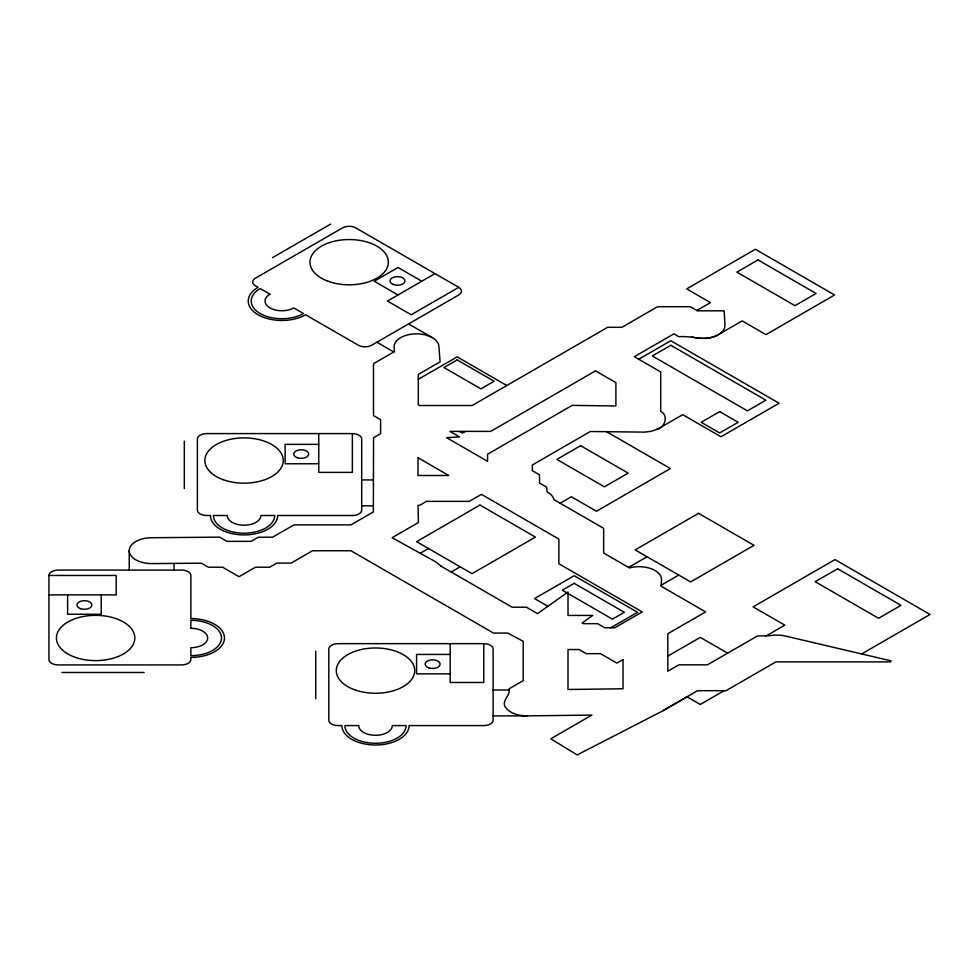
<?xml version="1.0" encoding="UTF-8"?>
<svg xmlns="http://www.w3.org/2000/svg" width="979" height="979" viewBox="0 0 979 979"><rect width="100%" height="100%" fill="white"/><g stroke="black" fill="none" stroke-linecap="round" stroke-linejoin="round"><path stroke-width="1.47" d="M272.59 257.599L330.682 224.069M434.982 273.606L387.451 301.055L411.217 314.773L458.747 287.337A9.337 5.385 0 0 1 458.747 294.96L371.604 345.269A9.337 5.385 0 0 1 358.412 345.269L305.595 314.773A33.604 19.409 0 0 1 258.064 314.773A33.604 19.409 0 0 1 258.064 287.337L255.421 285.807A9.337 5.385 0 0 1 255.421 278.183L342.564 227.874A9.337 5.385 0 0 1 355.769 227.874L458.747 287.337M418.302 379.314L457.169 356.87L506.792 385.518M465.417 431.384L462.443 433.097L459.469 431.384M696.864 310.478L710.473 302.621L686.707 288.903L755.372 249.266L834.585 294.997L765.933 334.634L742.168 320.916L717.852 334.928M638.736 359.244L670.823 340.729L779.076 403.226L720.985 436.769L682.706 414.668L658.757 428.484M420.236 553.27L428.484 548.509M560.172 503.23L571.381 496.757L596.468 511.246L670.395 468.549L606.576 431.715M451.16 572.005L460.167 566.804M628.579 567.428L647.058 556.757M661.155 585.209L678.741 575.052M610.712 627.784L637.537 612.303L574.159 575.713L534.558 598.585L547.885 606.282M667.825 656.114L700.279 637.378L727.63 653.177M765.994 636.02L784.815 625.153L753.132 606.858L834.989 559.596L930.05 614.482L861.679 653.948M724.105 690.697L700.279 704.464L687.074 696.84L662.832 710.803M717.032 335.356L716.175 335.748M657.435 429.169L651.206 431.298L644.794 432.131L590.337 431.506L532.368 464.964L532.368 470.715L539.502 474.827L539.502 483.063L546.625 487.175L547.114 491.911A22.395 12.923 0 0 1 553.992 499.657L603.664 528.342L603.664 553.037L629.497 567.955L631.431 567.477A22.407 12.935 0 0 1 661.523 580.168L661.094 586.188L705.626 611.912L667.825 633.731L667.825 671.227L678.924 664.827L707.438 664.827L757.342 636.02L770.253 635.665A22.407 12.935 0 0 1 785.342 636.032L891.012 660.837L890.657 661.89L775.906 661.89L726.002 690.697L697.489 690.697L662.379 711.072L577.169 754.931L550.785 738.802L591.928 715.062L527.228 715.882C519.861 715.845 511.638 714.242 506.522 708.515C499.608 701.698 511.173 695.641 508.945 688.873L523.202 680.638L523.202 641.306L507.807 633.07L493.551 633.07L350.935 550.749L312.485 550.749L291.106 563.096L276.837 563.096L269.714 567.22L255.458 567.22L239.047 576.692L222.637 567.22L208.368 567.22L201.38 563.182L151.978 563.598A22.407 12.935 0 0 1 129.24 550.859L129.314 549.586A22.407 12.935 0 0 1 151.317 537.728L219.663 537.153L226.932 541.35L251.15 541.35L258.285 537.226L272.541 537.226L293.933 524.879L350.959 524.879L373.354 511.956L373.55 437.748L380.611 433.673L380.611 419.685L373.488 415.573L373.488 363.698L394.451 351.596L394.121 347.374A22.407 12.935 0 0 1 406.995 335.075A22.407 12.935 0 0 1 431.604 337.229L433.159 338.134A22.407 12.935 0 0 1 438.886 346.199L440.109 361.814L418.302 374.406L418.302 404.853L419.428 405.514L472.159 405.514L607.629 327.304L621.885 327.304L657.533 306.721L690.354 306.721L697.489 310.832L724.166 310.832L724.949 325.077A22.407 12.935 0 0 1 718.904 334.341C706.63 342.295 692.104 335.479 678.924 336.715L673.944 333.839L634.331 356.699L660.703 371.922L660.703 411.241C668.865 415.806 665.145 427.125 657.105 429.328M715.294 336.127L714.364 336.47M713.422 336.8L712.443 337.082M711.452 337.351L710.436 337.584M709.396 337.804L708.343 337.975M707.279 338.134L706.189 338.244M705.113 338.33L704.011 338.391M702.91 338.416L701.821 338.404M352.354 433.587L206.716 433.587A9.337 5.385 0 0 0 197.379 438.971L197.379 510.12A9.337 5.385 0 0 0 206.716 515.505L210.448 515.505A33.604 19.409 0 0 0 244.065 534.913A33.604 19.409 0 0 0 277.669 515.505L352.354 515.505A9.337 5.385 0 0 0 361.692 510.12L361.692 438.971A9.337 5.385 0 0 0 352.354 433.587L352.354 472.392L318.75 472.392L318.75 433.587M318.75 444.356L285.134 444.356L285.134 463.765L318.75 463.765M361.692 479.93L373.048 479.93M361.692 505.813L373.207 505.813M48.95 575.456A9.337 5.385 0 0 1 58.287 570.072L181.519 570.072A9.337 5.385 0 0 1 190.856 575.456L190.856 618.581A33.604 19.409 0 0 1 224.46 637.978A33.604 19.409 0 0 1 190.856 657.386L190.856 659.54A9.337 5.385 0 0 1 181.519 664.937L58.287 664.937A9.337 5.385 0 0 1 48.95 659.54L48.95 575.456L116.171 575.456L116.171 594.865L48.95 594.865M483.785 643.656L338.147 643.656A9.337 5.385 0 0 0 328.809 649.053L328.809 720.201A9.337 5.385 0 0 0 338.147 725.586L341.879 725.586A33.604 19.409 0 0 0 375.495 744.995A33.604 19.409 0 0 0 409.1 725.586L483.785 725.586A9.337 5.385 0 0 0 493.122 720.201L493.122 649.053A9.337 5.385 0 0 0 483.785 643.656L483.785 682.473L450.181 682.473L450.181 643.656M450.181 654.437L416.564 654.437L416.564 673.846L450.181 673.846M62.02 672.475L144.17 672.475M493.122 690.011L508.945 690.011M493.122 715.882L526.726 715.882M700.719 338.379L699.63 338.306M698.541 338.208L697.464 338.073M696.399 337.926L695.359 337.731M694.319 337.51L693.316 337.265M692.324 336.984L691.443 336.715M421.778 281.23L398.012 267.512L374.247 281.23L398.012 294.96M408.573 323.914L432.339 337.645M376.891 342.209L393.791 351.975M441.088 566.192L512.115 607.2L526.372 607.2L537.508 613.637L568.016 592.014L568.016 615.436L592.76 615.436L582.162 622.95L583.411 623.672L597.667 623.672L604.802 627.784L614.751 627.784L642.261 611.912L558.85 563.757L558.85 539.062L481.448 494.371L469.333 501.358L426.563 501.358L419.795 505.262L418.009 505.311L418.425 522.517L392.114 537.704L436.071 562.044L441.076 566.18M315.74 651.206L315.74 698.639M184.309 441.125L184.309 488.558M174.054 563.414L174.054 570.072M129.24 550.663L129.24 570.072M101.229 594.865L101.229 614.261L67.624 614.261L67.624 594.865M418.119 457.805L417.911 475.488L448.737 475.488L418.119 457.805M457.169 359.917L443.964 367.541L480.934 388.883L494.138 381.259L457.169 359.917M758.003 259.937L736.881 272.138L794.972 305.668L816.094 293.48L758.003 259.937M595.513 370.882L490.724 431.384L449.985 431.384L459.592 436.928L446.583 437.65L487.554 461.305L487.554 454.244L572.189 405.392L615.889 405.955L615.889 382.642L595.513 370.882M670.823 345.293L652.332 355.964L747.393 410.85L765.884 400.178L670.823 345.293M580.62 445.69L556.855 459.408L604.386 486.844L628.151 473.126L580.62 445.69M479.979 505.066L416.601 541.656L472.049 573.67L535.427 537.079L479.979 505.066M719.663 411.621L701.184 422.292L719.663 432.963L738.154 422.292L719.663 411.621M574.159 583.337L562.276 590.19L612.45 619.156L624.333 612.303L574.159 583.337M698.553 513.314L635.175 549.892L690.623 581.918L754.001 545.327L698.553 513.314M623.023 659.601L616.905 663.126L600.494 653.654L586.237 653.654L579.103 649.542L568.016 649.542L568.016 689.485L623.023 688.788L623.023 659.601M837.632 568.738L815.189 581.697L878.555 618.287L900.998 605.328L837.632 568.738M227.25 515.505L213.434 515.505A30.618 17.683 0 0 0 244.065 533.188A30.618 17.683 0 0 0 274.683 515.505L260.867 515.505A16.802 9.704 0 0 1 244.065 525.209A16.802 9.704 0 0 1 227.25 515.505M358.681 725.586L344.865 725.586A30.618 17.683 0 0 0 375.495 743.269A30.618 17.683 0 0 0 406.114 725.586L392.298 725.586A16.802 9.704 0 0 1 375.495 735.29A16.802 9.704 0 0 1 358.681 725.586M269.947 294.19L260.181 288.548A30.618 17.683 0 0 0 260.181 313.549A30.618 17.683 0 0 0 303.478 313.549L293.712 307.908A16.802 9.704 0 0 1 269.947 307.908A16.802 9.704 0 0 1 269.947 294.19M190.856 628.285L190.856 620.307A30.618 17.683 0 0 1 221.474 637.978A30.618 17.683 0 0 1 190.856 655.661L190.856 647.682A16.802 9.704 0 0 0 207.658 637.978A16.802 9.704 0 0 0 190.856 628.285M297.457 457.793A7.465 4.308 0 0 0 308.666 454.06A7.465 4.308 0 0 0 297.457 450.328A7.465 4.308 0 0 0 297.457 457.793M222.992 479.624A39.209 22.639 0 0 0 283.237 461.513A39.209 22.639 0 0 0 225.953 440.452A39.209 22.639 0 0 0 222.992 479.624M80.694 608.73A7.465 4.308 0 0 0 91.891 604.998A7.465 4.308 0 0 0 80.694 601.265A7.465 4.308 0 0 0 80.694 608.73M76.019 657.582A39.209 22.639 0 0 0 134.845 637.978A39.209 22.639 0 0 0 76.019 618.373A39.209 22.639 0 0 0 76.019 657.582M428.888 667.874A7.465 4.308 0 0 0 440.097 664.141A7.465 4.308 0 0 0 428.888 660.409A7.465 4.308 0 0 0 428.888 667.874M355.891 690.219A39.209 22.639 0 0 0 414.704 670.615A39.209 22.639 0 0 0 355.891 651.011A39.209 22.639 0 0 0 355.891 690.219M393.142 284.436A7.465 4.308 0 0 0 404.914 281.352A7.465 4.308 0 0 0 394.402 276.996A7.465 4.308 0 0 0 393.142 284.436M328.1 281.267A39.209 22.639 0 0 0 388.333 263.167A39.209 22.639 0 0 0 331.061 242.094A39.209 22.639 0 0 0 328.1 281.267"/></g></svg>
